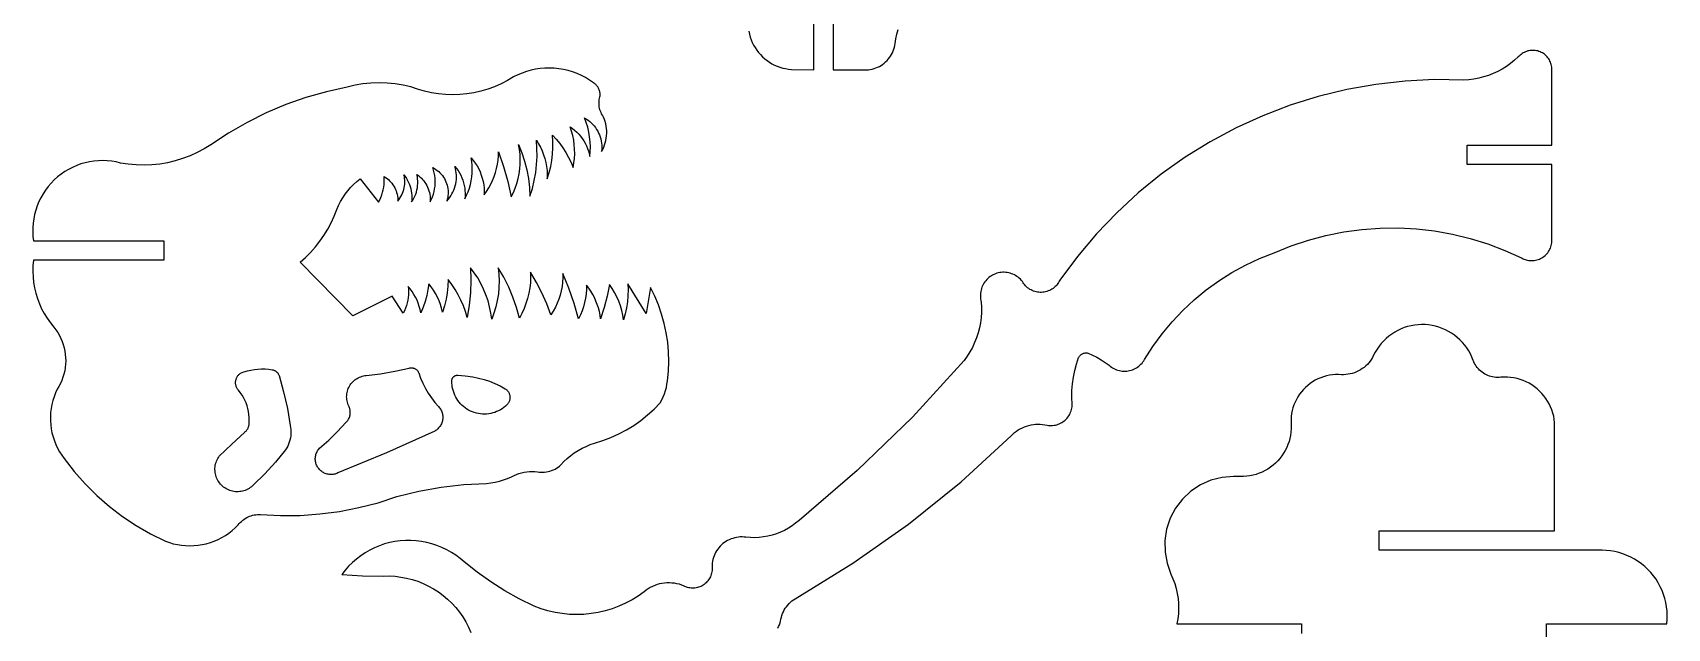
# Model space of a CAD drawing. Extents: x 11 to 463, y 3 to 497.
# Drawn here: x 40.7 to 284.5, y 232.7 to 321.4 of the extents above; entities that cross this region are included whole.
import ezdxf

# ---------------------------------------------------------------- set-up
doc = ezdxf.new("R2010")
doc.units = 0
doc.layers.add('P7YMWNP7_SVG', color=7, linetype='CONTINUOUS')

msp = doc.modelspace()

# ---------------------------------------------------------------- linework, layer by layer
at = {"layer": 'P7YMWNP7_SVG'}
for points in [[(147.51, 321.57), (147.6, 321.14), (147.72, 320.72), (147.87, 320.31), (148.04, 319.91), (148.23, 319.51), (148.45, 319.14), (148.7, 318.77), (148.96, 318.43), (149.25, 318.1), (149.56, 317.79), (149.88, 317.49), (150.23, 317.22), (150.59, 316.98), (150.96, 316.75), (151.35, 316.55), (151.75, 316.38), (152.16, 316.23), (152.58, 316.1), (153.01, 316.01), (153.44, 315.94), (153.88, 315.89), (157.23, 315.81), (157.23, 325.33)], [(160.11, 325.33), (160.11, 315.81), (165.07, 315.81), (165.35, 315.83), (165.63, 315.87), (165.91, 315.93), (166.19, 316.01), (166.46, 316.11), (166.72, 316.22), (166.98, 316.34), (167.23, 316.49), (167.47, 316.65), (167.7, 316.82), (167.91, 317.01), (168.12, 317.21), (168.31, 317.42), (168.49, 317.65), (168.65, 317.88), (168.8, 318.13), (168.93, 318.38), (169.05, 318.64), (169.15, 318.91), (169.23, 319.19), (169.29, 319.47), (169.34, 319.75), (169.44, 320.45), (169.58, 321.14), (169.76, 321.82)], [(151.82, 232.65), (151.96, 232.9), (152.07, 233.17), (152.17, 233.45), (152.25, 233.73), (152.31, 234.01), (152.38, 234.3), (152.46, 234.58), (152.56, 234.85), (152.68, 235.12), (152.81, 235.38), (152.96, 235.63), (153.13, 235.87), (153.31, 236.1), (153.51, 236.32), (153.72, 236.53), (153.94, 236.72), (154.17, 236.9), (154.41, 237.06), (163.04, 242.33), (171.31, 248.15), (179.18, 254.49), (186.64, 261.32), (186.88, 261.56), (187.14, 261.79), (187.41, 262), (187.69, 262.2), (187.99, 262.37), (188.3, 262.53), (188.61, 262.67), (188.94, 262.78), (189.27, 262.88), (189.6, 262.96), (189.94, 263.01), (190.28, 263.05), (190.63, 263.06), (190.97, 263.05), (191.32, 263.02), (191.66, 262.97), (191.99, 262.9), (192.2, 262.87), (192.4, 262.86), (192.61, 262.85), (192.81, 262.86), (193.02, 262.89), (193.22, 262.93), (193.42, 262.98), (193.62, 263.04), (193.81, 263.11), (193.99, 263.2), (194.17, 263.3), (194.35, 263.41), (194.51, 263.53), (194.67, 263.66), (194.82, 263.81), (194.96, 263.96), (195.09, 264.12), (195.21, 264.29), (195.31, 264.46), (195.41, 264.64), (195.5, 264.83), (195.57, 265.02), (195.63, 265.22), (195.67, 265.42), (195.71, 265.62), (195.73, 265.83), (195.74, 266.03), (195.68, 267.04), (195.7, 268.05), (195.77, 269.05), (195.91, 270.05), (196.11, 271.04), (196.37, 272.01), (196.69, 272.97), (196.73, 273.04), (196.77, 273.1), (196.81, 273.17), (196.86, 273.23), (196.91, 273.29), (196.96, 273.34), (197.02, 273.39), (197.08, 273.44), (197.15, 273.48), (197.22, 273.52), (197.29, 273.55), (197.36, 273.58), (197.43, 273.61), (197.5, 273.63), (197.58, 273.65), (197.66, 273.66), (197.73, 273.67), (197.81, 273.67), (197.89, 273.66), (197.97, 273.66), (198.04, 273.64), (198.12, 273.63), (198.78, 273.35), (199.43, 273.03), (200.05, 272.66), (200.65, 272.26), (201.23, 271.82), (201.39, 271.68), (201.57, 271.55), (201.76, 271.44), (201.95, 271.33), (202.15, 271.24), (202.35, 271.16), (202.56, 271.09), (202.77, 271.04), (202.99, 271), (203.2, 270.97), (203.42, 270.96), (203.64, 270.96), (203.86, 270.97), (204.08, 271), (204.29, 271.04), (204.5, 271.1), (204.71, 271.16), (204.91, 271.25), (205.11, 271.34), (205.3, 271.45), (205.49, 271.56), (205.66, 271.69), (205.83, 271.83), (205.99, 271.99), (206.14, 272.15), (206.28, 272.32), (206.4, 272.49), (206.52, 272.68), (207.77, 274.64), (209.14, 276.51), (210.62, 278.29), (212.21, 279.98), (213.91, 281.57), (215.7, 283.04), (217.58, 284.4), (219.54, 285.64), (221.58, 286.75), (223.68, 287.74), (225.84, 288.59), (228.36, 289.6), (230.94, 290.46), (233.57, 291.16), (236.23, 291.69), (238.93, 292.05), (241.64, 292.25), (244.36, 292.28), (247.07, 292.14), (249.77, 291.83), (252.45, 291.35), (255.09, 290.71), (257.69, 289.91), (260.23, 288.94), (262.71, 287.82), (262.88, 287.73), (263.06, 287.65), (263.25, 287.58), (263.44, 287.52), (263.63, 287.48), (263.83, 287.44), (264.03, 287.42), (264.23, 287.42), (264.42, 287.42), (264.62, 287.44), (264.82, 287.47), (265.01, 287.52), (265.2, 287.58), (265.39, 287.65), (265.57, 287.73), (265.74, 287.82), (265.91, 287.93), (266.07, 288.04), (266.23, 288.17), (266.37, 288.3), (266.51, 288.45), (266.63, 288.6), (266.75, 288.76), (266.85, 288.93), (266.95, 289.11), (267.03, 289.29), (267.1, 289.47), (267.16, 289.66), (267.2, 289.86), (267.24, 290.05), (267.26, 290.25), (267.26, 290.45), (267.26, 301.71), (254.6, 301.71), (254.6, 304.59), (267.26, 304.59), (267.26, 316.07), (267.24, 316.25), (267.21, 316.44), (267.17, 316.62), (267.11, 316.8), (267.05, 316.97), (266.97, 317.14), (266.88, 317.31), (266.78, 317.47), (266.67, 317.62), (266.55, 317.76), (266.42, 317.9), (266.29, 318.03), (266.14, 318.15), (265.99, 318.26), (265.83, 318.35), (265.66, 318.44), (265.49, 318.52), (265.32, 318.58), (265.14, 318.64), (264.96, 318.68), (264.77, 318.71), (264.59, 318.73), (264.4, 318.73), (264.21, 318.73), (264.02, 318.71), (263.84, 318.68), (263.66, 318.64), (263.48, 318.58), (263.3, 318.51), (263.13, 318.44), (262.97, 318.35), (262.81, 318.25), (262.66, 318.14), (262.51, 318.02), (262.38, 317.89), (262.25, 317.76), (261.69, 317.25), (261.1, 316.78), (260.49, 316.35), (259.85, 315.95), (259.18, 315.59), (258.5, 315.28), (257.8, 315.01), (257.08, 314.78), (256.35, 314.59), (255.61, 314.45), (254.86, 314.35), (254.11, 314.3), (249.73, 314.37), (245.36, 314.15), (241, 313.66), (236.69, 312.9), (232.43, 311.86), (228.25, 310.56), (224.15, 309), (220.17, 307.18), (216.3, 305.11), (212.57, 302.81), (209, 300.27), (205.59, 297.52), (202.37, 294.55), (199.34, 291.39), (196.51, 288.04), (193.9, 284.52), (193.81, 284.34), (193.7, 284.17), (193.59, 284), (193.47, 283.84), (193.33, 283.68), (193.19, 283.54), (193.04, 283.41), (192.88, 283.28), (192.71, 283.17), (192.53, 283.07), (192.35, 282.97), (192.16, 282.9), (191.97, 282.83), (191.77, 282.77), (191.57, 282.73), (191.37, 282.71), (191.17, 282.69), (190.97, 282.69), (190.76, 282.7), (190.56, 282.72), (190.36, 282.76), (190.16, 282.81), (189.97, 282.87), (189.78, 282.95), (189.6, 283.04), (189.42, 283.13), (189.25, 283.24), (189.08, 283.37), (188.93, 283.5), (188.78, 283.64), (188.65, 283.79), (188.52, 283.95), (188.4, 284.11), (188.3, 284.29), (188.16, 284.46), (188, 284.63), (187.84, 284.78), (187.67, 284.93), (187.49, 285.06), (187.3, 285.18), (187.11, 285.29), (186.9, 285.39), (186.7, 285.47), (186.48, 285.54), (186.27, 285.6), (186.05, 285.64), (185.82, 285.67), (185.6, 285.68), (185.37, 285.68), (185.15, 285.66), (184.93, 285.63), (184.71, 285.58), (184.49, 285.53), (184.28, 285.45), (184.07, 285.37), (183.87, 285.27), (183.68, 285.15), (183.49, 285.03), (183.31, 284.89), (183.15, 284.75), (182.99, 284.59), (182.84, 284.42), (182.7, 284.24), (182.58, 284.06), (182.46, 283.86), (182.36, 283.66), (182.27, 283.45), (182.2, 283.24), (182.14, 283.03), (182.1, 282.81), (182.06, 282.59), (182.05, 282.36), (182.04, 282.14), (182.06, 281.91), (182.08, 281.69), (182.12, 281.47), (182.18, 281.25), (182.21, 280.48), (182.21, 279.71), (182.15, 278.93), (182.05, 278.17), (181.9, 277.41), (181.7, 276.66), (181.46, 275.92), (181.17, 275.2), (180.85, 274.5), (180.47, 273.82), (180.06, 273.17), (179.61, 272.54), (171.9, 264.1), (163.69, 256.15), (155.01, 248.71), (154.5, 248.3), (153.97, 247.91), (153.41, 247.56), (152.84, 247.24), (152.24, 246.97), (151.63, 246.73), (151, 246.53), (150.36, 246.37), (149.71, 246.26), (149.06, 246.18), (148.4, 246.15), (147.75, 246.16), (147.09, 246.21), (146.81, 246.24), (146.53, 246.25), (146.25, 246.25), (145.96, 246.23), (145.68, 246.19), (145.41, 246.13), (145.14, 246.05), (144.87, 245.96), (144.61, 245.85), (144.36, 245.73), (144.11, 245.58), (143.88, 245.43), (143.65, 245.26), (143.44, 245.07), (143.24, 244.87), (143.05, 244.66), (142.88, 244.44), (142.72, 244.21), (142.57, 243.96), (142.45, 243.71), (142.33, 243.45), (142.24, 243.19), (142.16, 242.91), (142.1, 242.64), (142.06, 242.36), (142.03, 242.08), (142.03, 241.8), (142.04, 241.61), (142.04, 241.42), (142.03, 241.24), (142, 241.05), (141.97, 240.87), (141.92, 240.69), (141.86, 240.51), (141.79, 240.34), (141.71, 240.17), (141.62, 240.01), (141.51, 239.85), (141.4, 239.7), (141.28, 239.56), (141.15, 239.43), (141.01, 239.3), (140.86, 239.19), (140.71, 239.08), (140.55, 238.99), (140.38, 238.9), (140.21, 238.83), (140.03, 238.77), (139.85, 238.71), (139.67, 238.67), (139.49, 238.65), (139.3, 238.63), (139.11, 238.63), (138.93, 238.64), (138.74, 238.66), (138.56, 238.69), (138.38, 238.74), (138.2, 238.79), (137.86, 238.95), (137.51, 239.08), (137.16, 239.2), (136.8, 239.28), (136.43, 239.35), (136.06, 239.39), (135.69, 239.41), (135.31, 239.41), (134.94, 239.38), (134.57, 239.32), (134.21, 239.25), (133.85, 239.15), (133.5, 239.02), (133.15, 238.88), (132.82, 238.71), (132.5, 238.52), (132.19, 238.31), (131.9, 238.09), (131.02, 237.46), (130.1, 236.89), (129.14, 236.38), (128.16, 235.94), (127.15, 235.56), (126.11, 235.25), (125.06, 235.01), (124, 234.83), (122.92, 234.73), (121.84, 234.69), (120.76, 234.73), (119.69, 234.83), (118.62, 235.01), (117.57, 235.26), (116.54, 235.57), (115.53, 235.95), (113.3, 237.03), (111.14, 238.24), (109.04, 239.56), (107.02, 240.99), (105.08, 242.53), (104.47, 243.05), (103.83, 243.53), (103.17, 243.96), (102.47, 244.35), (101.76, 244.7), (101.02, 245), (100.26, 245.25), (99.49, 245.44), (98.71, 245.59), (97.92, 245.69), (97.13, 245.74), (96.33, 245.74), (95.54, 245.68), (94.75, 245.57), (93.97, 245.42), (93.2, 245.21), (92.45, 244.95), (91.71, 244.65), (91, 244.29), (90.31, 243.9), (89.65, 243.45), (89.01, 242.97), (88.41, 242.45), (87.85, 241.89), (87.32, 241.29), (86.83, 240.66), (89.93, 240.45), (93.02, 240.44), (93.9, 240.45), (94.77, 240.4), (95.63, 240.29), (96.49, 240.13), (97.33, 239.92), (98.16, 239.65), (98.97, 239.33), (99.75, 238.95), (100.52, 238.53), (101.25, 238.06), (101.95, 237.54), (102.61, 236.98), (103.24, 236.37), (103.83, 235.73), (104.37, 235.05), (104.87, 234.34), (105.32, 233.59), (105.73, 232.82), (106.08, 232.02)], [(266.47, 230.44), (266.47, 233.32), (284.4, 233.32), (284.45, 233.95), (284.46, 234.58), (284.43, 235.22), (284.36, 235.85), (284.25, 236.47), (284.1, 237.08), (283.91, 237.69), (283.68, 238.28), (283.42, 238.85), (283.12, 239.41), (282.78, 239.95), (282.41, 240.46), (282, 240.95), (281.57, 241.41), (281.11, 241.84), (280.62, 242.24), (280.1, 242.61), (279.56, 242.95), (279.01, 243.25), (278.43, 243.51), (277.84, 243.74), (277.23, 243.92), (276.62, 244.07), (275.99, 244.18), (275.36, 244.25), (274.73, 244.27), (241.5, 244.27), (241.5, 247.15), (267.66, 247.15), (267.66, 263.28), (267.61, 263.76), (267.52, 264.24), (267.4, 264.71), (267.25, 265.17), (267.07, 265.62), (266.86, 266.06), (266.62, 266.48), (266.36, 266.89), (266.07, 267.27), (265.75, 267.64), (265.41, 267.99), (265.05, 268.31), (264.67, 268.61), (264.27, 268.89), (263.86, 269.14), (263.42, 269.36), (262.98, 269.55), (262.52, 269.71), (262.06, 269.84), (261.58, 269.95), (261.1, 270.02), (260.62, 270.06), (260.13, 270.06), (259.65, 270.04), (259.4, 270.02), (259.15, 270.01), (258.91, 270.02), (258.66, 270.04), (258.41, 270.09), (258.17, 270.14), (257.94, 270.21), (257.7, 270.3), (257.48, 270.4), (257.26, 270.52), (257.04, 270.65), (256.84, 270.79), (256.65, 270.94), (256.46, 271.11), (256.29, 271.29), (256.13, 271.48), (255.98, 271.68), (255.84, 271.88), (255.72, 272.1), (255.61, 272.32), (255.52, 272.55), (255.33, 273.04), (255.1, 273.52), (254.85, 273.98), (254.56, 274.42), (254.25, 274.84), (253.91, 275.24), (253.54, 275.62), (253.15, 275.98), (252.74, 276.3), (252.31, 276.6), (251.86, 276.88), (251.39, 277.12), (250.91, 277.33), (250.42, 277.51), (249.91, 277.65), (249.4, 277.76), (248.88, 277.84), (248.35, 277.88), (247.83, 277.89), (247.3, 277.87), (246.78, 277.81), (246.26, 277.72), (245.75, 277.59), (245.25, 277.43), (244.76, 277.24), (244.28, 277.01), (243.82, 276.76), (243.38, 276.47), (242.96, 276.16), (242.56, 275.82), (242.18, 275.46), (241.82, 275.07), (241.49, 274.66), (241.19, 274.22), (240.92, 273.77), (240.68, 273.31), (240.53, 273.01), (240.36, 272.73), (240.17, 272.46), (239.96, 272.21), (239.74, 271.96), (239.5, 271.74), (239.25, 271.52), (238.99, 271.33), (238.71, 271.15), (238.42, 270.99), (238.12, 270.85), (237.82, 270.72), (237.5, 270.62), (237.18, 270.54), (236.86, 270.48), (236.53, 270.44), (236.2, 270.42), (235.87, 270.42), (235.43, 270.44), (234.98, 270.44), (234.53, 270.4), (234.08, 270.34), (233.64, 270.24), (233.21, 270.12), (232.78, 269.97), (232.37, 269.8), (231.97, 269.59), (231.58, 269.36), (231.21, 269.11), (230.85, 268.83), (230.52, 268.53), (230.2, 268.21), (229.91, 267.87), (229.63, 267.51), (229.39, 267.14), (229.16, 266.75), (228.97, 266.34), (228.79, 265.93), (228.65, 265.5), (228.54, 265.07), (228.45, 264.62), (228.39, 264.18), (228.36, 263.73), (228.36, 263.28), (228.39, 262.83), (228.39, 262.35), (228.35, 261.87), (228.28, 261.39), (228.19, 260.93), (228.06, 260.46), (227.9, 260.01), (227.71, 259.57), (227.5, 259.14), (227.26, 258.72), (226.99, 258.33), (226.69, 257.95), (226.38, 257.59), (226.04, 257.25), (225.68, 256.93), (225.3, 256.64), (224.9, 256.37), (224.48, 256.13), (224.05, 255.92), (223.61, 255.74), (223.15, 255.58), (222.69, 255.46), (222.22, 255.36), (221.75, 255.29), (221.27, 255.26), (219.78, 255.26), (218.08, 255.12), (216.42, 254.69), (214.86, 254), (213.43, 253.06), (212.18, 251.9), (211.15, 250.54), (210.35, 249.03), (209.81, 247.41), (209.55, 245.72), (209.57, 244.01), (209.87, 242.33), (210.45, 240.72), (210.76, 240.03), (211.02, 239.31), (211.23, 238.59), (211.39, 237.84), (211.51, 237.09), (211.57, 236.34), (211.59, 235.58), (211.56, 234.82), (211.48, 234.07), (211.35, 233.32), (229.92, 233.32), (229.92, 231.88)]]:
    msp.add_lwpolyline(points, dxfattribs=at)
for points in [[(100.73, 298.49), (100.76, 298.9), (100.76, 299.3), (100.74, 299.7), (100.69, 300.11), (100.62, 300.5), (100.52, 300.89), (100.39, 301.28), (100.63, 301.15), (100.85, 301.01), (101.07, 300.85), (101.28, 300.68), (101.47, 300.49), (101.65, 300.3), (101.82, 300.09), (101.98, 299.87), (102.12, 299.65), (102.25, 299.41), (102.36, 299.17), (102.46, 298.92), (102.54, 298.66), (102.6, 298.4), (102.64, 298.14), (102.67, 297.87), (102.69, 297.6), (102.68, 297.34), (102.66, 297.07), (102.62, 296.81), (102.56, 296.54), (102.49, 296.29), (102.71, 296.53), (102.91, 296.79), (103.09, 297.06), (103.26, 297.34), (103.41, 297.63), (103.54, 297.93), (103.65, 298.23), (103.75, 298.55), (103.82, 298.86), (103.87, 299.19), (103.91, 299.51), (103.92, 299.84), (103.92, 300.16), (103.89, 300.49), (103.84, 300.81), (103.78, 301.13), (103.69, 301.45), (103.94, 301.14), (104.17, 300.82), (104.38, 300.48), (104.57, 300.13), (104.73, 299.76), (104.88, 299.39), (104.99, 299.01), (105.08, 298.62), (105.15, 298.23), (105.19, 297.84), (105.21, 297.44), (105.2, 297.04), (105.16, 296.64), (105.42, 297.15), (105.65, 297.68), (105.85, 298.22), (106.01, 298.76), (106.13, 299.32), (106.22, 299.89), (106.27, 300.46), (106.28, 301.03), (106.26, 301.6), (106.2, 302.17), (106.1, 302.73), (106.43, 302.35), (106.72, 301.95), (106.99, 301.52), (107.24, 301.08), (107.45, 300.63), (107.63, 300.16), (107.78, 299.68), (107.9, 299.19), (107.99, 298.7), (108.05, 298.2), (108.07, 297.7), (108.06, 297.2), (108.42, 297.71), (108.76, 298.24), (109.06, 298.79), (109.32, 299.36), (109.56, 299.94), (109.75, 300.53), (109.91, 301.14), (110.03, 301.76), (110.12, 302.38), (110.17, 303), (110.17, 303.63), (110.94, 301.42), (111.58, 299.18), (112.08, 296.9), (112.41, 297.55), (112.69, 298.23), (112.93, 298.92), (113.12, 299.63), (113.27, 300.34), (113.38, 301.07), (113.43, 301.8), (113.44, 302.53), (113.4, 303.26), (113.32, 303.99), (113.19, 304.71), (113.67, 303.48), (114.08, 302.22), (114.4, 300.94), (114.65, 299.64), (114.81, 298.33), (114.89, 297.01), (115.25, 298.17), (115.53, 299.34), (115.74, 300.53), (115.88, 301.73), (115.94, 302.93), (115.93, 304.14), (115.84, 305.35), (116.16, 304.83), (116.45, 304.3), (116.7, 303.75), (116.92, 303.19), (117.1, 302.61), (117.25, 302.02), (117.36, 301.43), (117.43, 300.83), (117.47, 300.23), (117.46, 299.62), (117.75, 300.52), (117.98, 301.43), (118.15, 302.35), (118.27, 303.28), (118.32, 304.22), (118.31, 305.16), (118.24, 306.09), (118.8, 305.49), (119.33, 304.86), (119.81, 304.2), (120.25, 303.51), (120.65, 302.79), (121.01, 302.05), (121.32, 301.29), (121.45, 301.96), (121.52, 302.64), (121.56, 303.33), (121.55, 304.01), (121.5, 304.69), (121.41, 305.37), (121.27, 306.04), (121.1, 306.7), (120.88, 307.35), (121.22, 307.11), (121.55, 306.85), (121.86, 306.57), (122.16, 306.27), (122.43, 305.95), (122.69, 305.61), (122.92, 305.26), (123.13, 304.9), (123.32, 304.52), (123.48, 304.13), (123.62, 303.73), (123.73, 303.33), (123.82, 302.91), (123.87, 303.64), (123.89, 304.38), (123.86, 305.11), (123.78, 305.84), (123.66, 306.56), (123.49, 307.27), (123.28, 307.97), (123.03, 308.66), (123.29, 308.5), (123.55, 308.32), (123.8, 308.13), (124.03, 307.93), (124.25, 307.71), (124.46, 307.47), (124.65, 307.22), (124.83, 306.97), (124.98, 306.7), (125.12, 306.42), (125.25, 306.13), (125.35, 305.84), (125.44, 305.54), (125.51, 305.23), (125.56, 304.93), (125.59, 304.62), (125.59, 304.3), (125.58, 303.99), (125.55, 303.68), (125.73, 303.99), (125.88, 304.31), (126.01, 304.64), (126.12, 304.98), (126.21, 305.32), (126.27, 305.67), (126.32, 306.02), (126.34, 306.38), (126.33, 306.73), (126.31, 307.08), (126.26, 307.43), (126.19, 307.78), (126.09, 308.12), (125.98, 308.46), (125.84, 308.79), (125.68, 309.1), (125.57, 309.29), (125.48, 309.49), (125.39, 309.69), (125.32, 309.89), (125.27, 310.1), (125.22, 310.32), (125.19, 310.53), (125.18, 310.75), (125.18, 310.97), (125.19, 311.18), (125.22, 311.4), (125.26, 311.61), (125.31, 311.82), (125.33, 311.95), (125.34, 312.08), (125.34, 312.21), (125.33, 312.34), (125.31, 312.46), (125.29, 312.59), (125.26, 312.72), (125.22, 312.84), (125.17, 312.96), (125.12, 313.08), (125.06, 313.19), (124.99, 313.3), (124.91, 313.4), (124.83, 313.5), (124.74, 313.6), (124.65, 313.68), (124.55, 313.77), (124.45, 313.84), (124.34, 313.91), (123.76, 314.31), (123.17, 314.67), (122.55, 315), (121.91, 315.28), (121.25, 315.52), (120.58, 315.72), (119.9, 315.88), (119.21, 316), (118.51, 316.07), (117.82, 316.1), (117.12, 316.09), (116.42, 316.03), (115.73, 315.93), (115.04, 315.78), (114.37, 315.59), (113.71, 315.36), (113.06, 315.09), (112.44, 314.78), (111.52, 314.24), (110.58, 313.75), (109.6, 313.32), (108.6, 312.96), (107.58, 312.66), (106.54, 312.42), (105.49, 312.26), (104.43, 312.15), (103.37, 312.12), (102.31, 312.15), (101.25, 312.25), (100.2, 312.42), (99.16, 312.65), (98.13, 312.95), (97.13, 313.31), (95.96, 313.57), (94.78, 313.75), (93.58, 313.86), (92.38, 313.9), (91.18, 313.85), (89.99, 313.73), (88.8, 313.53), (87.64, 313.26), (84.53, 312.57), (81.48, 311.7), (78.48, 310.65), (75.56, 309.41), (72.71, 308), (69.95, 306.41), (67.3, 304.67), (66.3, 304.05), (65.27, 303.5), (64.2, 303.02), (63.1, 302.61), (61.98, 302.27), (60.83, 302), (59.68, 301.8), (58.51, 301.68), (57.34, 301.64), (56.17, 301.67), (55, 301.77), (53.84, 301.95), (53.19, 302.11), (52.53, 302.22), (51.87, 302.29), (51.2, 302.31), (50.54, 302.3), (49.88, 302.24), (49.22, 302.13), (48.57, 301.99), (47.93, 301.81), (47.3, 301.58), (46.69, 301.31), (46.1, 301.01), (45.53, 300.67), (44.98, 300.29), (44.45, 299.88), (43.96, 299.44), (43.49, 298.96), (43.05, 298.46), (42.65, 297.93), (42.28, 297.37), (41.95, 296.79), (41.66, 296.2), (41.41, 295.58), (41.19, 294.95), (41.02, 294.31), (40.89, 293.65), (40.8, 292.99), (40.75, 292.33), (40.74, 291.66), (40.78, 291), (40.86, 290.34), (60.31, 290.34), (60.31, 287.46), (40.86, 287.46), (40.78, 286.64), (40.76, 285.81), (40.79, 284.99), (40.88, 284.17), (41.01, 283.36), (41.2, 282.55), (41.44, 281.76), (41.74, 280.99), (42.08, 280.24), (42.47, 279.52), (42.9, 278.82), (43.38, 278.15), (43.91, 277.51), (44.2, 277.11), (44.48, 276.7), (44.72, 276.27), (44.94, 275.83), (45.13, 275.37), (45.3, 274.91), (45.43, 274.43), (45.53, 273.95), (45.6, 273.46), (45.65, 272.96), (45.66, 272.47), (45.64, 271.97), (45.59, 271.48), (45.51, 270.99), (45.4, 270.51), (45.25, 270.04), (45.08, 269.57), (44.89, 269.12), (44.66, 268.68), (44.41, 268.26), (44.15, 267.7), (43.93, 267.14), (43.75, 266.56), (43.6, 265.97), (43.49, 265.37), (43.42, 264.77), (43.38, 264.17), (43.39, 263.56), (43.43, 262.95), (43.51, 262.35), (43.62, 261.76), (43.78, 261.17), (43.97, 260.59), (44.19, 260.03), (44.46, 259.48), (44.75, 258.95), (45.08, 258.44), (45.44, 257.95), (46.95, 256), (48.58, 254.16), (50.32, 252.42), (52.18, 250.8), (54.14, 249.31), (56.19, 247.94), (58.32, 246.72), (60.53, 245.63), (61.12, 245.42), (61.71, 245.25), (62.32, 245.11), (62.93, 245.02), (63.55, 244.96), (64.17, 244.94), (64.79, 244.96), (65.41, 245.02), (66.02, 245.12), (66.63, 245.25), (67.23, 245.43), (67.81, 245.64), (68.38, 245.88), (68.93, 246.16), (69.47, 246.48), (69.98, 246.83), (70.47, 247.21), (70.94, 247.61), (71.38, 248.05), (71.53, 248.24), (71.69, 248.42), (71.87, 248.58), (72.05, 248.74), (72.24, 248.88), (72.44, 249.01), (72.65, 249.13), (72.87, 249.24), (73.09, 249.33), (73.31, 249.41), (73.54, 249.48), (73.78, 249.53), (74.02, 249.56), (74.25, 249.58), (74.49, 249.59), (74.73, 249.58), (77.68, 249.44), (80.63, 249.47), (83.57, 249.68), (86.49, 250.07), (89.38, 250.63), (92.24, 251.36), (95.05, 252.27), (98.33, 253.08), (101.66, 253.68), (105.02, 254.07), (108.4, 254.23), (109.04, 254.31), (109.69, 254.42), (110.32, 254.56), (110.94, 254.75), (111.56, 254.97), (112.15, 255.23), (112.51, 255.41), (112.87, 255.56), (113.25, 255.7), (113.63, 255.81), (114.01, 255.9), (114.41, 255.96), (114.8, 256), (115.2, 256.01), (115.6, 256), (115.99, 255.97), (116.26, 255.93), (116.53, 255.91), (116.8, 255.91), (117.07, 255.93), (117.34, 255.96), (117.6, 256.01), (117.87, 256.08), (118.12, 256.16), (118.38, 256.26), (118.62, 256.37), (118.86, 256.5), (119.09, 256.65), (119.3, 256.81), (119.51, 256.98), (119.96, 257.48), (120.45, 257.94), (120.96, 258.37), (121.5, 258.77), (122.06, 259.14), (122.65, 259.46), (123.25, 259.75), (123.87, 260.01), (124.51, 260.22), (125.74, 260.6), (126.95, 261.06), (128.13, 261.6), (129.27, 262.2), (130.37, 262.88), (131.42, 263.62), (132.43, 264.43), (133.39, 265.3), (134.29, 266.23), (134.53, 266.67), (134.74, 267.12), (134.93, 267.58), (135.09, 268.05), (135.22, 268.54), (135.31, 269.03), (135.38, 269.52), (135.53, 270.95), (135.58, 272.38), (135.55, 273.82), (135.42, 275.25), (135.21, 276.67), (134.91, 278.07), (134.52, 279.45), (134.04, 280.81), (133.48, 282.13), (132.84, 283.41), (132.22, 279.55), (129.48, 283.98), (129.52, 283.07), (129.49, 282.16), (129.41, 281.26), (129.28, 280.36), (129.09, 279.47), (128.85, 278.59), (128.74, 279.3), (128.58, 280), (128.38, 280.69), (128.13, 281.36), (127.84, 282.02), (127.51, 282.65), (127.14, 283.27), (126.73, 283.86), (126.38, 282.13), (125.94, 280.43), (125.4, 278.75), (125.33, 279.3), (125.23, 279.84), (125.1, 280.37), (124.93, 280.89), (124.73, 281.4), (124.51, 281.9), (124.25, 282.39), (123.96, 282.86), (123.65, 283.31), (123.31, 283.74), (123.3, 283.09), (123.25, 282.45), (123.17, 281.81), (123.04, 281.17), (122.87, 280.55), (122.66, 279.93), (122.41, 279.33), (122.13, 278.75), (121.48, 281.05), (120.7, 283.31), (119.78, 285.52), (119.78, 284.86), (119.75, 284.21), (119.67, 283.56), (119.56, 282.92), (119.4, 282.29), (119.2, 281.67), (118.96, 281.06), (118.68, 280.47), (118.36, 279.9), (118.01, 279.35), (117.38, 281), (116.67, 282.61), (115.87, 284.18), (114.99, 285.71), (114.99, 284.92), (114.95, 284.12), (114.85, 283.34), (114.71, 282.56), (114.53, 281.79), (114.29, 281.03), (114.01, 280.29), (113.69, 279.56), (113.32, 278.86), (112.88, 280.43), (112.34, 281.97), (111.71, 283.47), (110.98, 284.93), (110.16, 286.34), (110.26, 285.37), (110.29, 284.39), (110.26, 283.42), (110.17, 282.45), (110.01, 281.49), (109.8, 280.54), (109.52, 279.6), (109.19, 278.69), (109.06, 279.61), (108.87, 280.53), (108.63, 281.43), (108.33, 282.32), (107.97, 283.18), (107.56, 284.02), (107.09, 284.83), (106.58, 285.61), (106.01, 286.36), (106.07, 284.5), (106.01, 282.64), (105.83, 280.79), (105.53, 278.95), (105.27, 279.82), (104.96, 280.68), (104.6, 281.51), (104.19, 282.32), (103.73, 283.1), (103.23, 283.86), (102.68, 284.58), (102.64, 283.6), (102.53, 282.63), (102.37, 281.66), (102.14, 280.7), (101.86, 279.76), (101.72, 280.34), (101.54, 280.9), (101.33, 281.45), (101.08, 281.99), (100.81, 282.52), (100.5, 283.03), (100.17, 283.52), (99.81, 283.98), (99.68, 283.09), (99.49, 282.2), (99.25, 281.33), (98.96, 280.48), (98.62, 279.64), (98.52, 280.12), (98.39, 280.6), (98.23, 281.06), (98.05, 281.52), (97.83, 281.96), (97.59, 282.39), (97.33, 282.8), (97.04, 283.2), (96.72, 283.57), (96.77, 283.16), (96.79, 282.75), (96.78, 282.34), (96.74, 281.92), (96.68, 281.51), (96.6, 281.11), (96.48, 280.71), (96.35, 280.32), (96.18, 279.94), (96, 279.57), (94.32, 282.12), (88.46, 279.17), (80.61, 287.17), (81.41, 287.89), (82.17, 288.65), (82.89, 289.45), (83.56, 290.3), (84.17, 291.18), (84.73, 292.1), (85.24, 293.05), (85.69, 294.03), (86.08, 295.03), (86.33, 295.63), (86.63, 296.21), (86.96, 296.76), (87.32, 297.3), (87.71, 297.81), (88.14, 298.3), (88.59, 298.76), (89.08, 299.19), (89.58, 299.6), (92.31, 296.13), (92.49, 296.48), (92.66, 296.84), (92.8, 297.21), (92.91, 297.59), (93.01, 297.97), (93.08, 298.36), (93.13, 298.75), (93.16, 299.15), (93.16, 299.54), (93.14, 299.94), (93.36, 299.8), (93.57, 299.65), (93.77, 299.49), (93.96, 299.31), (94.14, 299.12), (94.31, 298.93), (94.46, 298.72), (94.6, 298.5), (94.73, 298.27), (94.84, 298.03), (94.93, 297.79), (95.01, 297.55), (95.08, 297.29), (95.12, 297.04), (95.16, 296.78), (95.17, 296.52), (95.17, 296.26), (95.34, 296.48), (95.5, 296.71), (95.64, 296.95), (95.77, 297.2), (95.88, 297.46), (95.98, 297.72), (96.06, 297.99), (96.13, 298.26), (96.17, 298.54), (96.21, 298.82), (96.22, 299.1), (96.22, 299.38), (96.2, 299.66), (96.16, 299.93), (96.1, 300.21), (96.3, 299.94), (96.48, 299.66), (96.65, 299.37), (96.79, 299.07), (96.92, 298.77), (97.03, 298.45), (97.12, 298.13), (97.19, 297.81), (97.24, 297.48), (97.27, 297.15), (97.28, 296.81), (97.27, 296.48), (97.24, 296.15), (97.42, 296.43), (97.58, 296.71), (97.72, 297.01), (97.85, 297.32), (97.95, 297.63), (98.03, 297.95), (98.1, 298.27), (98.14, 298.59), (98.16, 298.92), (98.16, 299.25), (98.14, 299.58), (98.1, 299.91), (98.04, 300.23), (98.27, 300.07), (98.48, 299.89), (98.69, 299.71), (98.88, 299.51), (99.06, 299.3), (99.22, 299.07), (99.37, 298.84), (99.51, 298.6), (99.63, 298.35), (99.73, 298.1), (99.82, 297.83), (99.9, 297.57), (99.95, 297.3), (99.99, 297.02), (100.01, 296.75), (100.02, 296.47), (100.01, 296.19), (100.19, 296.56), (100.35, 296.93), (100.48, 297.31), (100.59, 297.7), (100.67, 298.09)], [(72.56, 266.21), (72.38, 266.62), (72.18, 267.01), (71.95, 267.39), (71.7, 267.76), (71.43, 268.11), (71.36, 268.19), (71.29, 268.28), (71.24, 268.37), (71.18, 268.46), (71.13, 268.56), (71.09, 268.66), (71.06, 268.76), (71.03, 268.86), (71.01, 268.97), (71, 269.08), (70.99, 269.18), (70.99, 269.29), (71, 269.4), (71.01, 269.51), (71.03, 269.61), (71.06, 269.72), (71.09, 269.82), (71.13, 269.92), (71.18, 270.02), (71.23, 270.11), (71.29, 270.2), (71.35, 270.29), (71.42, 270.37), (71.49, 270.45), (71.57, 270.52), (71.66, 270.59), (71.75, 270.65), (72.24, 270.84), (72.75, 270.99), (73.27, 271.12), (73.79, 271.21), (74.32, 271.27), (74.85, 271.29), (75.38, 271.28), (75.91, 271.24), (76.44, 271.16), (76.52, 271.15), (76.6, 271.13), (76.68, 271.1), (76.76, 271.07), (76.83, 271.03), (76.9, 270.99), (76.97, 270.95), (77.04, 270.9), (77.1, 270.85), (77.16, 270.79), (77.22, 270.73), (77.27, 270.67), (77.32, 270.6), (77.36, 270.53), (77.4, 270.46), (77.44, 270.38), (77.47, 270.31), (78.15, 267.86), (78.71, 265.38), (79.15, 262.88), (79.2, 262.57), (79.23, 262.25), (79.24, 261.94), (79.23, 261.62), (79.21, 261.31), (79.16, 261), (79.09, 260.69), (79, 260.38), (78.89, 260.09), (78.77, 259.8), (78.62, 259.52), (78.46, 259.25), (76.96, 257.42), (75.36, 255.68), (73.67, 254.03), (73.52, 253.88), (73.36, 253.74), (73.19, 253.61), (73.01, 253.49), (72.83, 253.38), (72.63, 253.29), (72.44, 253.2), (72.23, 253.13), (72.03, 253.08), (71.82, 253.03), (71.61, 253.01), (71.39, 252.99), (71.18, 252.99), (70.97, 253), (70.75, 253.02), (70.54, 253.06), (70.34, 253.11), (70.13, 253.18), (69.93, 253.26), (69.74, 253.35), (69.55, 253.45), (69.37, 253.57), (69.2, 253.69), (69.04, 253.83), (68.88, 253.97), (68.74, 254.13), (68.6, 254.3), (68.48, 254.47), (68.36, 254.65), (68.26, 254.84), (68.17, 255.04), (68.1, 255.24), (68.04, 255.44), (67.99, 255.65), (67.95, 255.86), (67.93, 256.07), (67.92, 256.28), (67.92, 256.5), (67.94, 256.71), (67.97, 256.92), (68.02, 257.13), (68.08, 257.34), (68.15, 257.54), (68.23, 257.73), (68.33, 257.92), (68.44, 258.11), (68.56, 258.28), (70.42, 260.07), (72.31, 261.82), (72.39, 261.89), (72.47, 261.95), (72.55, 262.03), (72.62, 262.11), (72.68, 262.19), (72.74, 262.27), (72.8, 262.36), (72.85, 262.46), (72.89, 262.55), (72.93, 262.65), (72.96, 262.75), (72.98, 262.85), (73, 262.96), (73.01, 263.06), (73.01, 263.17), (73.03, 263.61), (73.03, 264.05), (72.99, 264.49), (72.92, 264.93), (72.83, 265.37), (72.71, 265.79)], [(83.15, 256.8), (83.08, 256.94), (83.03, 257.08), (82.98, 257.22), (82.94, 257.37), (82.91, 257.51), (82.89, 257.66), (82.88, 257.81), (82.88, 257.96), (82.89, 258.11), (82.91, 258.26), (82.94, 258.41), (82.98, 258.55), (83.03, 258.7), (83.09, 258.83), (83.15, 258.97), (83.23, 259.1), (83.31, 259.23), (83.4, 259.35), (83.5, 259.46), (84.88, 260.67), (86.2, 261.95), (87.44, 263.29), (87.54, 263.39), (87.63, 263.49), (87.71, 263.6), (87.78, 263.71), (87.85, 263.82), (87.91, 263.94), (87.96, 264.07), (88.01, 264.19), (88.04, 264.32), (88.07, 264.45), (88.09, 264.59), (88.1, 264.72), (88.1, 264.85), (88.09, 264.99), (88.08, 265.12), (88.05, 265.25), (88.02, 265.38), (87.98, 265.51), (87.93, 265.63), (87.88, 265.76), (87.79, 265.94), (87.72, 266.14), (87.66, 266.33), (87.61, 266.53), (87.58, 266.73), (87.56, 266.94), (87.55, 267.14), (87.56, 267.35), (87.58, 267.55), (87.61, 267.76), (87.66, 267.96), (87.72, 268.15), (87.79, 268.35), (87.87, 268.53), (87.97, 268.72), (88.07, 268.89), (88.19, 269.06), (88.32, 269.22), (88.46, 269.37), (88.61, 269.51), (88.77, 269.64), (88.93, 269.76), (89.11, 269.87), (89.29, 269.97), (89.47, 270.06), (89.66, 270.13), (89.86, 270.2), (90.06, 270.25), (90.26, 270.28), (90.46, 270.31), (92.62, 270.57), (94.75, 270.94), (96.87, 271.41), (96.95, 271.43), (97.02, 271.44), (97.1, 271.45), (97.17, 271.46), (97.25, 271.45), (97.32, 271.45), (97.4, 271.44), (97.47, 271.42), (97.55, 271.4), (97.62, 271.38), (97.69, 271.35), (97.75, 271.31), (97.82, 271.28), (97.88, 271.23), (97.94, 271.19), (98, 271.14), (98.06, 271.09), (98.11, 271.03), (98.15, 270.97), (98.2, 270.91), (98.24, 270.84), (98.27, 270.77), (98.3, 270.71), (98.58, 269.91), (98.91, 269.14), (99.29, 268.39), (99.72, 267.66), (100.19, 266.97), (100.7, 266.3), (101.26, 265.67), (101.36, 265.56), (101.45, 265.44), (101.53, 265.31), (101.61, 265.18), (101.68, 265.04), (101.74, 264.9), (101.79, 264.76), (101.83, 264.61), (101.86, 264.46), (101.88, 264.31), (101.89, 264.16), (101.89, 264.01), (101.88, 263.85), (101.86, 263.7), (101.83, 263.55), (101.79, 263.41), (101.74, 263.26), (101.69, 263.12), (101.62, 262.98), (101.55, 262.85), (101.46, 262.72), (101.37, 262.6), (101.27, 262.49), (101.17, 262.38), (101.05, 262.28), (100.93, 262.18), (100.81, 262.1), (100.68, 262.02), (93.5, 258.81), (86.24, 255.79), (86.11, 255.73), (85.96, 255.68), (85.82, 255.63), (85.68, 255.6), (85.53, 255.57), (85.38, 255.56), (85.23, 255.55), (85.08, 255.56), (84.93, 255.57), (84.78, 255.59), (84.63, 255.63), (84.49, 255.67), (84.35, 255.72), (84.21, 255.78), (84.08, 255.85), (83.95, 255.93), (83.83, 256.01), (83.71, 256.11), (83.6, 256.21), (83.49, 256.31), (83.39, 256.43), (83.3, 256.55), (83.22, 256.67)], [(104.14, 266.57), (103.97, 266.83), (103.81, 267.09), (103.68, 267.37), (103.56, 267.66), (103.46, 267.95), (103.37, 268.25), (103.31, 268.55), (103.27, 268.85), (103.25, 269.16), (103.24, 269.47), (103.24, 269.52), (103.24, 269.58), (103.25, 269.63), (103.26, 269.68), (103.27, 269.74), (103.28, 269.79), (103.3, 269.84), (103.32, 269.89), (103.35, 269.93), (103.38, 269.98), (103.41, 270.02), (103.44, 270.06), (103.48, 270.1), (103.52, 270.14), (103.56, 270.17), (103.6, 270.2), (103.65, 270.23), (103.69, 270.26), (103.74, 270.28), (103.79, 270.3), (103.84, 270.31), (103.9, 270.32), (103.95, 270.33), (104, 270.34), (104.05, 270.34), (104.11, 270.34), (105.24, 270.25), (106.37, 270.11), (107.22, 269.93), (108.05, 269.71), (108.86, 269.44), (109.66, 269.12), (110.44, 268.75), (111.19, 268.34), (111.27, 268.29), (111.35, 268.23), (111.42, 268.16), (111.49, 268.09), (111.56, 268.01), (111.62, 267.94), (111.67, 267.85), (111.72, 267.77), (111.76, 267.68), (111.8, 267.59), (111.83, 267.49), (111.86, 267.4), (111.88, 267.3), (111.89, 267.2), (111.9, 267.11), (111.9, 267.01), (111.9, 266.91), (111.89, 266.81), (111.87, 266.71), (111.85, 266.62), (111.82, 266.52), (111.78, 266.43), (111.74, 266.34), (111.69, 266.25), (111.64, 266.17), (111.58, 266.09), (111.52, 266.01), (111.45, 265.94), (111.23, 265.73), (110.99, 265.54), (110.74, 265.36), (110.47, 265.19), (110.2, 265.05), (109.92, 264.92), (109.63, 264.81), (109.34, 264.72), (109.04, 264.65), (108.73, 264.6), (108.42, 264.56), (108.12, 264.55), (107.81, 264.56), (107.5, 264.58), (107.19, 264.63), (106.89, 264.69), (106.59, 264.78), (106.3, 264.88), (106.02, 265), (105.74, 265.14), (105.48, 265.3), (105.22, 265.47), (104.98, 265.67), (104.75, 265.87), (104.53, 266.09), (104.33, 266.32)]]:
    msp.add_lwpolyline(points, close=True, dxfattribs=at)

doc.saveas('drawing.dxf')
